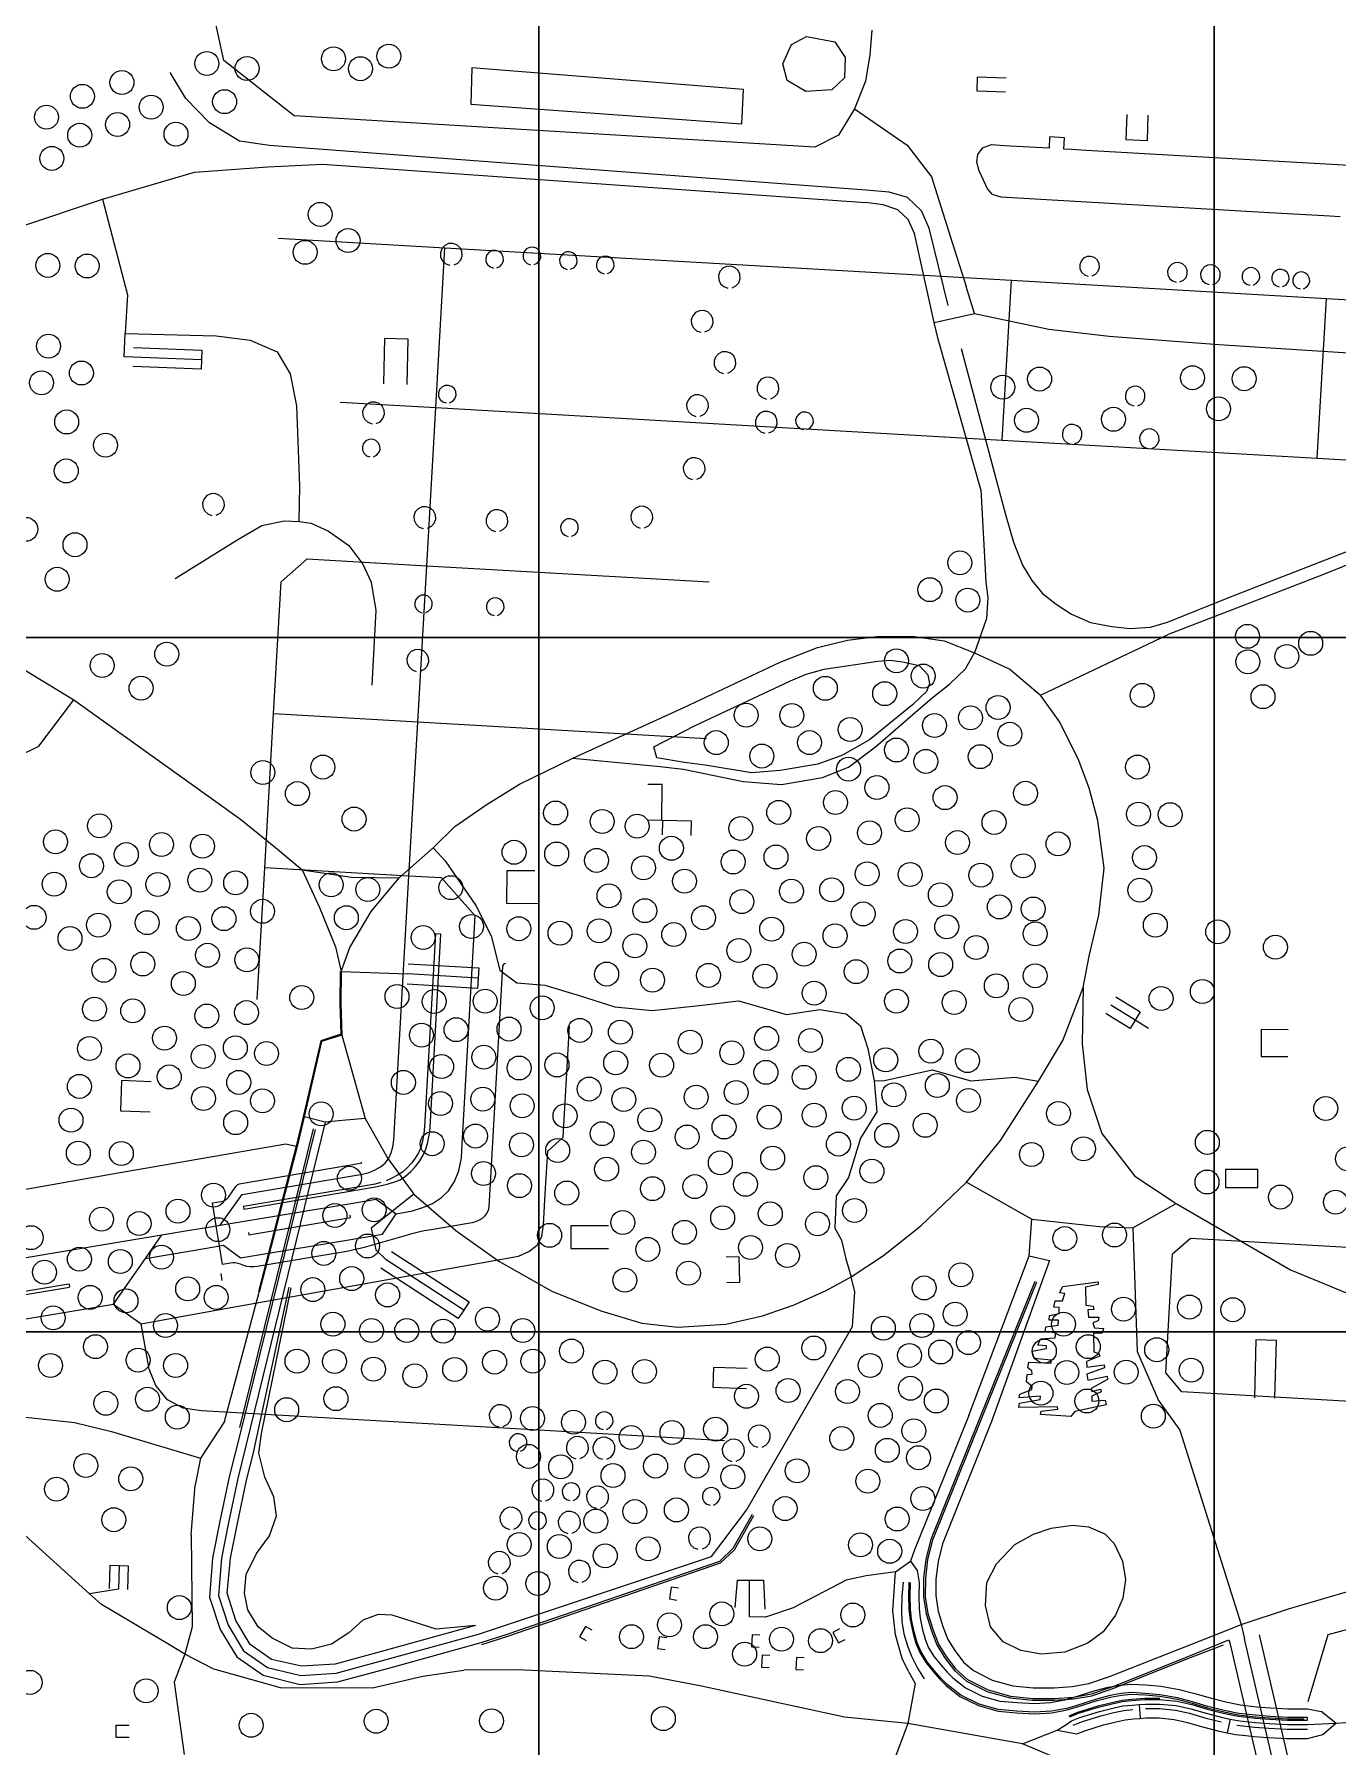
# Model space of a CAD drawing. Header units: metres. Extents: x -847 to 846, y -696 to 697.
# Drawn here: x 190.5 to 353.8, y -225.9 to -11.4 of the extents above; entities that cross this region are included whole.
import ezdxf

# ---------------------------------------------------------------- set-up
doc = ezdxf.new("R2010")
doc.units = ezdxf.units.M
for name, color, linetype in [('GREEN_ATLAS_BUILDING_OSM_LEVELS', 9, 'Continuous'), ('GREEN_ATLAS_TERRAIN_COP90', 3, 'Continuous'), ('OSM_BARRIER', 1, 'Continuous'), ('OSM_GREEN_EXISTING', 94, 'Continuous'), ('OSM_PATH', 32, 'Continuous'), ('OSM_ROAD_LOCAL', 9, 'Continuous')]:
    doc.layers.add(name, color=color, linetype=linetype)

msp = doc.modelspace()

# ---------------------------------------------------------------- linework, layer by layer
at = {"layer": 'GREEN_ATLAS_BUILDING_OSM_LEVELS', "elevation": 9.646}
msp.add_lwpolyline([(309.855, -205.318), (311.033, -203.002), (313.344, -200.575), (315.694, -199.273), (317.917, -198.516), (320.611, -198.138), (322.585, -198.349), (324.602, -199.228), (325.773, -200.442), (326.826, -202.668), (327.202, -204.939), (326.87, -207.288), (325.943, -209.436), (324.433, -211.496), (322.497, -212.921), (319.603, -214.056), (316.658, -214.312), (314.096, -213.845), (311.872, -212.754), (310.318, -210.906), (309.686, -208.212)], close=True, dxfattribs=at)
at = {"layer": 'GREEN_ATLAS_TERRAIN_COP90'}
for points in [[(169.148, -86.968, 14), (253.723, -86.968, 12), (253.723, 0, 19), (169.148, 0, 20)], [(253.723, -86.968, 12), (338.297, -86.968, 13), (338.297, 0, 17), (253.723, 0, 19)], [(338.297, -86.968, 13), (422.871, -86.968, 9), (422.871, 0, 16), (338.297, 0, 17)], [(169.148, -173.937, 10), (253.723, -173.937, 10), (253.723, -86.968, 12), (169.148, -86.968, 14)], [(253.723, -173.937, 10), (338.297, -173.937, 12), (338.297, -86.968, 13), (253.723, -86.968, 12)], [(338.297, -173.937, 12), (422.871, -173.937, 10), (422.871, -86.968, 9), (338.297, -86.968, 13)], [(169.148, -260.905, 9), (253.723, -260.905, 5), (253.723, -173.937, 10), (169.148, -173.937, 10)], [(253.723, -260.905, 5), (338.297, -260.905, 6), (338.297, -173.937, 12), (253.723, -173.937, 10)], [(338.297, -260.905, 6), (422.871, -260.905, 7), (422.871, -173.937, 10), (338.297, -173.937, 12)]]:
    msp.add_3dface(points, dxfattribs=at)
at = {"layer": 'OSM_BARRIER'}
for points in [[(219.999, -25.347), (216.222, -24.802), (212.482, -22.498), (209.5, -19.47), (207.564, -16.197)], [(279.145, -22.62), (279.358, -18.323), (245.334, -15.607), (245.209, -20.16)], [(312.254, -16.909), (308.639, -16.776), (308.577, -18.501), (312.192, -18.624)], [(245.209, -20.16), (279.145, -22.62)], [(327.371, -21.44), (327.271, -24.602), (329.958, -24.691), (330.059, -21.529)], [(304.987, -45.385), (302.613, -35.689), (301.667, -33.507), (299.919, -31.849), (297.595, -31.169), (294.738, -30.925), (219.999, -25.347)], [(310.368, -25.27), (309.247, -25.67), (308.683, -26.483), (308.533, -27.396), (308.846, -28.476), (309.942, -30.791), (310.469, -31.448), (311.596, -31.782)], [(312.104, -25.37), (310.368, -25.27)], [(312.749, -25.403), (312.104, -25.37)], [(317.629, -25.681), (312.749, -25.403)], [(319.477, -25.793), (319.559, -24.357), (317.711, -24.257), (317.629, -25.681)], [(320.461, -25.848), (319.477, -25.793)], [(322.297, -25.949), (320.461, -25.848)], [(358.131, -28.019), (322.297, -25.949)], [(311.596, -31.782), (345.238, -33.719)], [(345.238, -33.719), (352.812, -34.153)], [(352.812, -34.153), (354.103, -34.231)], [(243.116, -40.298), (243.605, -40.064), (243.956, -39.663), (244.137, -39.14), (244.1, -38.617), (243.868, -38.138), (243.467, -37.771), (242.953, -37.604), (242.421, -37.626), (241.939, -37.86), (241.581, -38.272), (241.406, -38.773), (241.431, -39.307), (241.669, -39.786), (242.07, -40.142), (242.578, -40.331)], [(248.473, -40.676), (248.867, -40.487), (249.149, -40.164), (249.3, -39.741), (249.268, -39.307), (249.08, -38.917), (248.755, -38.628), (248.341, -38.494), (247.909, -38.505), (247.52, -38.695), (247.226, -39.029), (247.082, -39.44), (247.107, -39.875), (247.295, -40.264), (247.627, -40.554), (248.034, -40.698)], [(253.134, -40.253), (253.528, -40.064), (253.817, -39.741), (253.961, -39.318), (253.936, -38.895), (253.741, -38.505), (253.422, -38.205), (253.002, -38.071), (252.57, -38.094), (252.181, -38.283), (251.887, -38.606), (251.749, -39.017), (251.768, -39.452), (251.962, -39.841), (252.288, -40.131), (252.701, -40.287)], [(257.713, -40.843), (258.108, -40.654), (258.396, -40.331), (258.54, -39.908), (258.509, -39.474), (258.321, -39.084), (258.001, -38.795), (257.582, -38.661), (257.149, -38.672), (256.761, -38.873), (256.467, -39.196), (256.322, -39.607), (256.347, -40.042), (256.542, -40.431), (256.867, -40.721), (257.275, -40.877)], [(262.33, -41.389), (262.725, -41.199), (263.013, -40.877), (263.164, -40.454), (263.132, -40.03), (262.944, -39.63), (262.619, -39.34), (262.205, -39.207), (261.766, -39.229), (261.378, -39.418), (261.09, -39.741), (260.946, -40.153), (260.971, -40.587), (261.159, -40.977), (261.485, -41.266), (261.898, -41.422)], [(277.942, -43.147), (278.424, -42.914), (278.782, -42.524), (278.963, -42.001), (278.926, -41.467), (278.694, -40.988), (278.293, -40.632), (277.779, -40.454), (277.247, -40.487), (276.764, -40.721), (276.407, -41.121), (276.232, -41.633), (276.257, -42.168), (276.495, -42.646), (276.896, -43.003), (277.403, -43.192)], [(323.023, -41.656), (323.462, -41.444), (323.781, -41.088), (323.944, -40.62), (323.913, -40.142), (323.7, -39.708), (323.343, -39.385), (322.879, -39.229), (322.397, -39.251), (321.965, -39.463), (321.639, -39.83), (321.482, -40.287), (321.507, -40.765), (321.72, -41.199), (322.084, -41.522), (322.541, -41.689)], [(334.03, -42.435), (334.469, -42.223), (334.788, -41.867), (334.945, -41.4), (334.92, -40.921), (334.707, -40.487), (334.344, -40.164), (333.886, -40.008), (333.404, -40.03), (332.965, -40.242), (332.646, -40.609), (332.489, -41.066), (332.514, -41.544), (332.727, -41.979), (333.091, -42.301), (333.548, -42.468)], [(338.165, -42.736), (338.604, -42.524), (338.923, -42.157), (339.086, -41.7), (339.055, -41.21), (338.842, -40.776), (338.485, -40.454), (338.027, -40.298), (337.539, -40.331), (337.106, -40.543), (336.781, -40.899), (336.624, -41.355), (336.655, -41.845), (336.862, -42.279), (337.225, -42.602), (337.683, -42.758)], [(343.196, -42.813), (343.584, -42.624), (343.879, -42.29), (344.016, -41.89), (343.991, -41.455), (343.803, -41.066), (343.478, -40.776), (343.07, -40.632), (342.638, -40.665), (342.244, -40.854), (341.962, -41.166), (341.818, -41.578), (341.843, -42.012), (342.031, -42.402), (342.35, -42.691), (342.764, -42.836)], [(346.886, -43.003), (347.274, -42.813), (347.556, -42.502), (347.7, -42.101), (347.675, -41.667), (347.487, -41.288), (347.168, -40.999), (346.767, -40.865), (346.334, -40.877), (345.952, -41.066), (345.664, -41.389), (345.526, -41.789), (345.558, -42.212), (345.739, -42.613), (346.059, -42.891), (346.46, -43.036)], [(349.486, -43.281), (349.868, -43.103), (350.143, -42.78), (350.281, -42.39), (350.256, -41.979), (350.068, -41.589), (349.761, -41.311), (349.367, -41.177), (348.947, -41.21), (348.571, -41.389), (348.289, -41.7), (348.157, -42.09), (348.183, -42.513), (348.364, -42.891), (348.677, -43.17), (349.072, -43.303)], [(274.54, -48.691), (275.023, -48.457), (275.38, -48.068), (275.561, -47.545), (275.524, -47.021), (275.286, -46.532), (274.891, -46.175), (274.377, -46.008), (273.845, -46.031), (273.363, -46.264), (272.999, -46.665), (272.83, -47.177), (272.855, -47.712), (273.093, -48.19), (273.494, -48.546), (274.002, -48.736)], [(202.972, -50.639), (211.517, -50.984)], [(211.517, -50.984), (211.473, -52.175), (211.423, -53.367)], [(237.227, -55.259), (237.353, -49.593), (234.383, -49.526), (234.258, -55.192)], [(277.397, -53.868), (277.879, -53.623), (278.237, -53.233), (278.418, -52.71), (278.381, -52.187), (278.143, -51.697), (277.748, -51.341), (277.234, -51.174), (276.702, -51.196), (276.219, -51.43), (275.856, -51.841), (275.687, -52.342), (275.712, -52.877), (275.95, -53.355), (276.351, -53.712), (276.858, -53.901)], [(306.616, -50.762), (310.932, -66.87), (312.166, -71.567), (313.175, -75.007), (314.309, -77.913), (315.487, -79.838), (316.834, -81.441), (318.513, -82.788), (320.442, -84.035), (322.835, -85.07), (325.485, -85.605), (327.797, -85.85), (330.359, -85.66), (332.477, -85.026), (340.345, -81.864), (365.868, -71.935)], [(211.423, -53.367), (202.878, -53.033)], [(242.546, -57.563), (242.941, -57.374), (243.229, -57.051), (243.373, -56.628), (243.348, -56.194), (243.154, -55.804), (242.834, -55.515), (242.415, -55.381), (241.982, -55.393), (241.594, -55.593), (241.3, -55.916), (241.162, -56.328), (241.181, -56.762), (241.375, -57.151), (241.7, -57.441), (242.114, -57.586)], [(282.772, -57.051), (283.261, -56.817), (283.612, -56.428), (283.793, -55.905), (283.756, -55.37), (283.524, -54.892), (283.129, -54.535), (282.609, -54.368), (282.077, -54.391), (281.594, -54.624), (281.237, -55.025), (281.062, -55.537), (281.087, -56.072), (281.325, -56.55), (281.732, -56.907), (282.24, -57.096)], [(328.737, -57.931), (329.175, -57.719), (329.495, -57.363), (329.651, -56.895), (329.626, -56.417), (329.413, -55.983), (329.05, -55.66), (328.593, -55.504), (328.11, -55.526), (327.678, -55.738), (327.352, -56.105), (327.196, -56.561), (327.221, -57.04), (327.434, -57.474), (327.797, -57.797), (328.254, -57.964)], [(233.368, -60.168), (233.857, -59.934), (234.208, -59.534), (234.39, -59.01), (234.358, -58.487), (234.12, -57.997), (233.725, -57.641), (233.212, -57.474), (232.673, -57.497), (232.197, -57.73), (231.834, -58.142), (231.658, -58.643), (231.689, -59.177), (231.921, -59.656), (232.328, -60.012), (232.836, -60.202)], [(273.951, -59.244), (274.434, -59.01), (274.791, -58.61), (274.973, -58.087), (274.935, -57.563), (274.703, -57.074), (274.302, -56.717), (273.789, -56.55), (273.256, -56.573), (272.774, -56.806), (272.417, -57.218), (272.241, -57.719), (272.266, -58.253), (272.504, -58.732), (272.905, -59.088), (273.413, -59.278)], [(282.559, -61.337), (283.048, -61.103), (283.405, -60.714), (283.58, -60.19), (283.549, -59.656), (283.311, -59.177), (282.916, -58.821), (282.403, -58.643), (281.864, -58.677), (281.388, -58.91), (281.024, -59.311), (280.849, -59.823), (280.88, -60.357), (281.118, -60.836), (281.519, -61.192), (282.027, -61.382)], [(287.283, -60.925), (287.678, -60.736), (287.966, -60.413), (288.116, -59.99), (288.085, -59.556), (287.897, -59.166), (287.571, -58.877), (287.158, -58.743), (286.719, -58.754), (286.331, -58.944), (286.042, -59.278), (285.898, -59.69), (285.923, -60.124), (286.111, -60.513), (286.443, -60.803), (286.851, -60.947)], [(233.011, -64.32), (233.406, -64.131), (233.694, -63.808), (233.838, -63.396), (233.813, -62.962), (233.619, -62.573), (233.299, -62.283), (232.88, -62.139), (232.447, -62.161), (232.059, -62.35), (231.765, -62.684), (231.627, -63.096), (231.646, -63.519), (231.84, -63.909), (232.166, -64.209), (232.579, -64.354)], [(320.843, -62.706), (321.282, -62.495), (321.601, -62.139), (321.758, -61.671), (321.733, -61.192), (321.52, -60.758), (321.156, -60.435), (320.699, -60.28), (320.217, -60.302), (319.784, -60.513), (319.459, -60.881), (319.302, -61.337), (319.327, -61.816), (319.54, -62.25), (319.903, -62.573), (320.361, -62.74)], [(330.503, -63.274), (330.936, -63.062), (331.261, -62.695), (331.418, -62.239), (331.393, -61.76), (331.18, -61.315), (330.817, -61.003), (330.359, -60.836), (329.877, -60.869), (329.438, -61.081), (329.119, -61.437), (328.962, -61.894), (328.987, -62.383), (329.2, -62.818), (329.564, -63.14), (330.021, -63.296)], [(273.532, -67.137), (274.014, -66.903), (274.371, -66.502), (274.553, -65.99), (274.515, -65.456), (274.283, -64.977), (273.883, -64.621), (273.369, -64.443), (272.836, -64.465), (272.354, -64.71), (271.997, -65.111), (271.821, -65.623), (271.846, -66.146), (272.085, -66.636), (272.485, -66.992), (272.993, -67.17)], [(213.334, -71.634), (213.816, -71.4), (214.173, -71), (214.355, -70.488), (214.317, -69.953), (214.085, -69.474), (213.685, -69.118), (213.171, -68.94), (212.638, -68.962), (212.156, -69.196), (211.799, -69.608), (211.623, -70.109), (211.648, -70.643), (211.887, -71.122), (212.287, -71.489), (212.795, -71.667)], [(239.796, -73.27), (240.285, -73.037), (240.635, -72.636), (240.817, -72.124), (240.786, -71.59), (240.548, -71.111), (240.153, -70.755), (239.639, -70.577), (239.101, -70.599), (238.624, -70.833), (238.261, -71.244), (238.086, -71.757), (238.117, -72.28), (238.349, -72.77), (238.756, -73.126), (239.264, -73.304)], [(266.979, -73.226), (267.461, -72.992), (267.818, -72.603), (268, -72.079), (267.962, -71.545), (267.724, -71.066), (267.33, -70.71), (266.816, -70.532), (266.283, -70.565), (265.801, -70.799), (265.438, -71.2), (265.268, -71.712), (265.294, -72.246), (265.532, -72.725), (265.933, -73.081), (266.44, -73.27)], [(248.83, -73.649), (249.318, -73.415), (249.669, -73.014), (249.851, -72.502), (249.813, -71.968), (249.582, -71.489), (249.181, -71.133), (248.667, -70.955), (248.134, -70.977), (247.652, -71.211), (247.295, -71.623), (247.12, -72.135), (247.145, -72.658), (247.383, -73.148), (247.784, -73.504), (248.291, -73.682)], [(257.838, -74.283), (258.233, -74.094), (258.521, -73.771), (258.665, -73.348), (258.64, -72.914), (258.446, -72.525), (258.127, -72.235), (257.707, -72.102), (257.275, -72.113), (256.886, -72.302), (256.592, -72.636), (256.454, -73.048), (256.473, -73.482), (256.667, -73.872), (256.993, -74.161), (257.406, -74.306)], [(239.564, -83.835), (239.959, -83.645), (240.247, -83.323), (240.391, -82.9), (240.366, -82.477), (240.172, -82.087), (239.852, -81.798), (239.433, -81.653), (239, -81.675), (238.612, -81.864), (238.318, -82.198), (238.18, -82.61), (238.198, -83.033), (238.393, -83.423), (238.718, -83.712), (239.132, -83.868)], [(248.554, -84.191), (248.949, -84.002), (249.237, -83.679), (249.381, -83.267), (249.356, -82.833), (249.162, -82.443), (248.842, -82.154), (248.423, -82.009), (247.99, -82.031), (247.602, -82.221), (247.307, -82.555), (247.17, -82.966), (247.188, -83.389), (247.383, -83.779), (247.708, -84.08), (248.122, -84.224)], [(238.913, -91.171), (239.401, -90.937), (239.758, -90.536), (239.934, -90.024), (239.903, -89.49), (239.664, -89.011), (239.27, -88.644), (238.756, -88.477), (238.217, -88.499), (237.741, -88.733), (237.378, -89.145), (237.202, -89.646), (237.234, -90.18), (237.472, -90.659), (237.873, -91.015), (238.38, -91.204)], [(267.342, -109.806), (269.134, -109.828), (269.184, -105.397), (267.392, -105.375)], [(272.824, -111.754), (272.868, -109.961), (269.209, -109.872), (269.165, -111.665)], [(253.24, -116.173), (249.707, -116.173), (249.701, -120.258), (253.729, -120.281), (253.741, -116.184)], [(233.945, -155.246), (233.224, -155.447), (216.742, -158.252), (216.798, -158.575), (233.262, -155.769), (234.026, -155.625), (234.747, -155.435), (235.574, -155.202), (236.357, -154.89), (237.04, -154.456), (237.691, -153.855), (238.299, -153.22), (238.812, -152.53), (239.238, -151.806), (239.558, -151.072), (239.815, -150.181), (240.059, -148.856), (240.153, -147.576), (241.456, -124.132), (240.773, -124.088), (239.47, -147.532), (239.383, -148.767), (239.163, -150.07), (238.938, -150.849), (238.65, -151.506), (238.261, -152.174), (237.791, -152.797), (237.234, -153.387), (236.639, -153.933), (236.037, -154.311), (235.329, -154.69), (234.621, -155.012)], [(249.55, -127.806), (249.419, -127.839), (249.312, -127.917), (249.237, -128.029), (249.193, -128.151), (247.464, -158.263), (247.37, -158.719), (247.195, -159.098), (246.932, -159.432), (246.631, -159.721), (246.267, -159.966), (245.816, -160.144), (245.384, -160.278), (244.896, -160.378), (240.26, -161.157), (239.351, -161.302), (238.505, -161.48), (237.666, -161.692), (236.814, -161.936), (231.84, -163.361), (231.194, -163.528), (230.549, -163.684), (229.891, -163.818), (229.202, -163.951), (218.471, -165.744), (218.026, -165.788), (217.544, -165.788), (217.155, -165.732), (216.767, -165.621), (216.36, -165.465), (216.059, -165.365), (215.708, -165.309), (215.414, -165.298), (215.107, -165.332), (214.129, -165.499)], [(237.384, -127.828), (246.205, -128.34)], [(246.205, -128.34), (246.13, -129.632), (246.054, -130.912)], [(246.054, -130.912), (237.234, -130.4)], [(326.005, -131.992), (329.05, -133.862)], [(325.686, -134.652), (324.727, -134.062)], [(327.778, -135.943), (325.686, -134.652)], [(329.05, -133.862), (328.417, -134.897), (327.778, -135.943)], [(347.575, -136.099), (344.211, -136.066), (344.186, -139.428), (347.55, -139.461)], [(205.171, -142.6), (201.481, -142.467), (201.349, -146.252), (205.039, -146.374)], [(225.713, -148.589), (216.497, -185.993), (214.931, -192.115), (213.766, -197.67), (212.87, -202.279), (212.5, -207.188), (213.829, -211.24), (215.915, -214.624), (219.197, -216.951), (223.833, -218.097), (228.513, -217.785), (234.928, -216.049), (246.518, -212.865), (249.889, -211.774), (276.42, -202.646), (278.086, -201.032), (280.486, -196.791)], [(225.462, -148.522), (216.247, -185.926)], [(212.839, -157.784), (213.96, -157.595), (214.261, -157.528), (214.505, -157.417), (214.699, -157.25), (214.85, -157.05), (215.777, -155.736), (215.902, -155.591), (216.046, -155.469), (216.241, -155.391), (216.441, -155.346), (231.414, -152.808), (231.464, -152.797), (231.508, -152.764), (231.539, -152.719), (231.552, -152.664)], [(341.204, -155.836), (343.803, -155.836), (343.803, -153.588), (339.719, -153.588), (339.719, -155.836)], [(339.719, -155.836), (341.204, -155.836)], [(214.129, -165.499), (213.741, -163.161), (213.321, -160.667), (212.839, -157.784)], [(217.349, -161.491), (217.4, -161.781), (230.155, -159.621), (230.104, -159.332)], [(262.474, -160.656), (257.726, -160.656), (257.726, -163.517), (262.474, -163.517)], [(235.292, -163.885), (244.996, -170.185)], [(277.297, -167.77), (278.926, -167.725), (278.838, -164.53), (277.215, -164.575)], [(213.885, -166.645), (214.035, -167.525)], [(243.643, -172.278), (233.938, -165.966)], [(194.615, -168.003), (171.805, -171.822)], [(171.867, -172.178), (194.677, -168.371)], [(194.947, -167.948), (194.615, -168.003)], [(194.677, -168.371), (195.009, -168.315)], [(195.009, -168.315), (194.947, -167.948)], [(245.791, -210.739), (234.321, -213.912), (228.219, -215.559), (223.996, -215.826), (220.263, -214.969), (217.569, -213.11), (215.783, -210.082), (214.693, -206.687), (215.113, -202.279), (215.977, -197.926), (217.124, -192.527), (217.945, -189.277), (222.468, -168.36)], [(218.978, -186.683), (222.706, -168.426)], [(315.856, -167.625), (308.909, -184.79), (302.838, -199.963), (302.193, -202.412), (301.917, -204.772), (301.899, -207.166), (302.237, -209.27), (302.895, -211.396), (303.59, -213.143), (304.561, -214.735), (305.783, -216.338), (307.28, -217.685), (309.949, -219.01), (312.774, -219.8), (315.556, -220.079), (318.325, -220.09), (320.712, -219.912), (323.011, -219.511), (325.761, -218.565), (334.788, -214.936)], [(316.063, -167.714), (309.122, -184.879), (303.051, -200.03), (302.418, -202.457), (302.143, -204.783), (302.124, -207.143), (302.456, -209.214), (303.108, -211.318), (303.79, -213.043), (304.749, -214.613), (305.952, -216.182), (307.405, -217.496), (310.03, -218.798), (312.818, -219.578), (315.568, -219.856), (318.318, -219.867), (320.687, -219.689), (322.954, -219.288), (325.68, -218.353), (334.707, -214.724), (340.17, -212.531), (340.264, -212.899)], [(244.996, -170.185), (244.319, -171.232), (243.643, -172.278)], [(345.933, -182.263), (346.121, -175.005), (343.547, -174.939), (343.359, -182.208)], [(279.834, -178.545), (275.587, -178.401), (275.505, -180.872), (279.753, -181.017)], [(249.262, -185.803), (249.751, -185.558), (250.114, -185.147), (250.289, -184.635), (250.258, -184.089), (250.02, -183.599), (249.613, -183.232), (249.099, -183.065), (248.554, -183.087), (248.065, -183.321), (247.702, -183.733), (247.52, -184.245), (247.552, -184.79), (247.79, -185.28), (248.197, -185.648), (248.711, -185.826)], [(262.211, -186.16), (262.6, -185.959), (262.894, -185.636), (263.038, -185.225), (263.013, -184.79), (262.819, -184.401), (262.493, -184.111), (262.08, -183.967), (261.647, -183.989), (261.253, -184.178), (260.965, -184.501), (260.821, -184.913), (260.846, -185.358), (261.04, -185.748), (261.359, -186.037), (261.773, -186.182)], [(281.688, -188.364), (282.177, -188.119), (282.547, -187.707), (282.722, -187.195), (282.691, -186.649), (282.446, -186.16), (282.046, -185.803), (281.526, -185.625), (280.987, -185.659), (280.492, -185.892), (280.128, -186.293), (279.953, -186.816), (279.984, -187.362), (280.222, -187.852), (280.63, -188.208), (281.143, -188.397)], [(245.791, -210.739), (240.874, -211.162), (237.854, -210.238), (235.379, -209.436), (233.606, -209.347), (231.677, -210.06), (229.916, -211.629), (227.768, -213.054), (225.249, -213.678), (222.819, -213.555), (220.338, -212.297), (218.577, -210.873), (217.268, -208.769), (216.854, -206.665), (217.055, -204.316), (218.364, -201.711), (219.999, -199.473), (220.883, -196.969), (220.551, -194.609), (219.417, -192.137), (218.652, -189.143), (218.978, -186.683)], [(251.417, -188.887), (251.806, -188.698), (252.1, -188.364), (252.238, -187.952), (252.213, -187.518), (252.025, -187.128), (251.699, -186.839), (251.286, -186.694), (250.853, -186.727), (250.459, -186.905), (250.17, -187.239), (250.026, -187.651), (250.051, -188.085), (250.239, -188.475), (250.565, -188.764), (250.979, -188.909)], [(258.922, -189.789), (259.411, -189.544), (259.774, -189.143), (259.95, -188.62), (259.918, -188.074), (259.68, -187.584), (259.273, -187.228), (258.759, -187.05), (258.214, -187.084), (257.726, -187.317), (257.362, -187.729), (257.181, -188.241), (257.212, -188.787), (257.456, -189.277), (257.857, -189.633), (258.377, -189.822)], [(262.243, -189.878), (262.731, -189.633), (263.095, -189.221), (263.27, -188.709), (263.239, -188.163), (263.001, -187.674), (262.593, -187.317), (262.08, -187.139), (261.535, -187.173), (261.046, -187.395), (260.683, -187.807), (260.501, -188.319), (260.532, -188.865), (260.77, -189.354), (261.178, -189.722), (261.691, -189.9)], [(278.456, -190.123), (278.944, -189.889), (279.308, -189.477), (279.483, -188.965), (279.452, -188.419), (279.214, -187.93), (278.807, -187.562), (278.293, -187.384), (277.748, -187.417), (277.259, -187.651), (276.896, -188.063), (276.714, -188.575), (276.746, -189.121), (276.99, -189.61), (277.391, -189.978), (277.911, -190.156)], [(254.593, -195.121), (255.082, -194.887), (255.452, -194.475), (255.627, -193.963), (255.596, -193.418), (255.351, -192.928), (254.944, -192.56), (254.43, -192.382), (253.892, -192.416), (253.397, -192.65), (253.033, -193.061), (252.858, -193.573), (252.889, -194.119), (253.127, -194.609), (253.535, -194.976), (254.048, -195.154)], [(258.052, -195.043), (258.44, -194.854), (258.734, -194.52), (258.878, -194.108), (258.853, -193.674), (258.659, -193.284), (258.333, -192.995), (257.92, -192.85), (257.488, -192.883), (257.093, -193.061), (256.805, -193.395), (256.661, -193.807), (256.686, -194.241), (256.88, -194.631), (257.206, -194.92), (257.613, -195.065)], [(261.441, -196.011), (261.929, -195.766), (262.299, -195.355), (262.474, -194.843), (262.443, -194.297), (262.199, -193.807), (261.792, -193.451), (261.278, -193.273), (260.739, -193.306), (260.244, -193.529), (259.881, -193.941), (259.705, -194.453), (259.737, -194.998), (259.975, -195.488), (260.382, -195.856), (260.896, -196.034)], [(275.612, -195.633), (276, -195.444), (276.294, -195.11), (276.439, -194.698), (276.413, -194.264), (276.219, -193.874), (275.894, -193.585), (275.48, -193.44), (275.048, -193.462), (274.653, -193.651), (274.365, -193.985), (274.221, -194.386), (274.246, -194.831), (274.44, -195.221), (274.76, -195.51), (275.173, -195.655)], [(422.708, -193.93), (375.453, -299.36), (374.281, -300.73), (372.747, -301.598), (370.942, -302.032), (369.007, -301.932), (367.541, -301.553), (366.006, -300.73), (364.891, -299.583), (364.032, -298.002), (343.998, -211.874)], [(250.603, -198.65), (251.085, -198.416), (251.455, -198.004), (251.63, -197.492), (251.599, -196.946), (251.361, -196.457), (250.954, -196.089), (250.44, -195.911), (249.895, -195.945), (249.4, -196.178), (249.043, -196.59), (248.861, -197.102), (248.892, -197.648), (249.13, -198.138), (249.538, -198.494), (250.051, -198.683)], [(249.964, -212.019), (276.501, -202.88), (278.224, -201.243), (280.661, -196.958)], [(253.854, -198.672), (254.243, -198.483), (254.537, -198.16), (254.675, -197.748), (254.65, -197.314), (254.462, -196.913), (254.136, -196.624), (253.723, -196.49), (253.29, -196.512), (252.896, -196.702), (252.607, -197.024), (252.457, -197.436), (252.488, -197.87), (252.676, -198.271), (253.002, -198.549), (253.416, -198.705)], [(257.914, -199.162), (258.402, -198.917), (258.766, -198.505), (258.941, -197.993), (258.91, -197.447), (258.672, -196.958), (258.265, -196.601), (257.751, -196.423), (257.206, -196.457), (256.717, -196.679), (256.354, -197.091), (256.172, -197.603), (256.203, -198.149), (256.448, -198.638), (256.849, -199.006), (257.369, -199.184)], [(340.264, -212.899), (363.155, -311.327), (363.613, -312.652), (364.195, -313.932), (364.834, -314.767), (365.724, -315.491), (366.826, -315.925), (368.073, -316.125), (369.232, -316.081), (370.397, -315.791), (371.35, -315.212), (372.22, -314.455), (372.922, -313.487), (373.486, -312.396), (425.922, -195.332)], [(274.215, -201.132), (274.703, -200.887), (275.067, -200.486), (275.242, -199.963), (275.211, -199.418), (274.973, -198.928), (274.565, -198.572), (274.052, -198.394), (273.507, -198.427), (273.018, -198.661), (272.655, -199.073), (272.473, -199.585), (272.504, -200.13), (272.742, -200.62), (273.15, -200.976), (273.663, -201.165)], [(249.13, -204.193), (249.619, -203.96), (249.989, -203.548), (250.164, -203.036), (250.133, -202.49), (249.895, -202), (249.488, -201.633), (248.974, -201.466), (248.429, -201.488), (247.934, -201.722), (247.577, -202.134), (247.395, -202.646), (247.426, -203.191), (247.665, -203.681), (248.072, -204.049), (248.585, -204.227)], [(199.971, -206.086), (200.052, -203.158)], [(200.052, -203.158), (201.168, -203.191), (202.289, -203.225), (202.207, -206.208)], [(259.173, -205.295), (259.662, -205.051), (260.025, -204.639), (260.207, -204.127), (260.169, -203.581), (259.931, -203.091), (259.524, -202.735), (259.01, -202.557), (258.471, -202.59), (257.976, -202.813), (257.613, -203.225), (257.431, -203.737), (257.469, -204.282), (257.707, -204.772), (258.114, -205.14), (258.628, -205.318)], [(271.245, -206.041), (270.305, -205.897), (270.08, -207.388), (271.02, -207.533)], [(278.312, -208.468), (278.606, -205.028)], [(278.606, -205.028), (280.116, -205.028), (281.883, -205.028)], [(281.883, -205.028), (282.046, -208.68)], [(299.355, -205.295), (299.205, -207.054), (299.142, -208.791), (299.211, -210.238), (299.443, -211.763), (299.906, -213.255), (300.395, -214.568), (301.14, -216.049), (301.999, -217.407)], [(300.088, -205.307), (300.044, -207.043), (300.088, -208.702), (300.238, -210.004), (300.564, -211.552), (300.946, -212.943), (301.454, -214.101), (302.224, -215.392), (303.108, -216.461), (303.935, -217.44), (304.73, -218.231), (306.478, -219.611), (308.809, -220.758), (311.246, -221.448), (313.551, -221.648), (315.819, -221.771), (317.974, -221.648), (319.903, -221.281), (321.031, -220.958), (323.65, -220.134), (325.322, -219.689), (326.701, -219.444), (327.941, -219.322), (329.658, -219.411), (331.493, -219.589)], [(320.235, -222.16), (321.313, -221.715), (323.819, -220.936), (325.523, -220.524), (326.801, -220.246), (328.004, -220.123), (329.651, -219.99), (331.474, -219.99), (333.642, -220.212), (335.528, -220.613), (337.445, -221.181), (339.462, -221.693), (341.335, -222.082), (343.484, -222.327), (345.251, -222.45), (347.506, -222.583), (350.012, -222.583), (350.012, -222.227), (347.512, -222.227), (345.276, -222.105), (343.509, -221.971), (341.392, -221.737), (339.55, -221.359), (337.539, -220.847), (335.622, -220.279), (333.711, -219.778), (331.512, -219.4), (329.67, -219.221), (327.941, -219.132), (326.676, -219.255), (325.279, -219.5), (323.593, -219.956), (320.975, -220.78), (319.866, -221.103), (317.949, -221.448), (315.819, -221.581), (313.563, -221.448), (311.277, -221.259), (308.871, -220.591), (306.572, -219.455), (304.855, -218.097), (304.072, -217.318), (303.252, -216.349), (302.375, -215.27), (301.623, -214.012), (301.122, -212.887), (300.746, -211.496), (300.42, -209.971), (300.282, -208.68), (300.238, -207.043), (300.282, -205.318)], [(350.1, -220.257), (352.593, -211.841), (358.319, -210.316), (364.339, -208.724), (363.97, -218.832)], [(246.593, -213.11), (249.964, -212.019)], [(260.395, -211.296), (259.561, -210.828), (258.841, -212.142), (259.674, -212.609)], [(269.76, -212.253), (268.821, -212.119), (268.589, -213.6), (269.535, -213.745)], [(281.4, -211.941), (280.448, -211.897), (280.379, -213.399), (281.331, -213.444)], [(291.386, -211.14), (290.553, -211.596), (291.28, -212.91), (292.113, -212.453)], [(282.653, -214.49), (281.701, -214.446), (281.632, -215.938), (282.584, -215.982)], [(334.788, -214.936), (339.468, -213.121)], [(286.945, -214.769), (285.992, -214.724), (285.923, -216.227), (286.876, -216.272)], [(320.173, -222.016), (321.257, -221.559), (323.775, -220.78), (325.479, -220.368), (326.776, -220.09), (327.991, -219.967), (329.645, -219.834), (331.493, -219.834)], [(331.493, -219.589), (333.667, -219.956), (335.565, -220.457), (337.489, -221.014), (339.506, -221.537), (341.36, -221.927), (343.496, -222.16), (345.263, -222.294), (347.512, -222.416), (349.598, -222.416)], [(320.674, -223.207), (321.701, -222.784), (324.126, -222.038), (325.767, -221.637), (326.983, -221.381), (328.11, -221.259)], [(329.727, -221.136), (331.481, -221.136), (333.467, -221.325), (335.246, -221.715), (337.144, -222.272), (339.211, -222.795)], [(202.433, -224.743), (200.792, -224.754), (200.773, -223.218), (202.414, -223.207)], [(341.153, -223.207), (343.377, -223.452), (345.182, -223.585), (347.468, -223.719), (350.012, -223.719)]]:
    msp.add_lwpolyline(points, dxfattribs=at)
at = {"layer": 'OSM_GREEN_EXISTING'}
for points in [[(290.409, -18.379), (287.176, -18.59), (284.821, -17.21), (284.276, -15.106), (285.366, -12.668), (287.258, -11.7), (290.785, -12.334), (292.088, -14.305), (292.006, -16.865)], [(300.539, -95.39), (295.158, -99.798), (291.75, -101.724), (288.686, -102.815), (283.937, -103.616), (280.367, -103.906), (274.565, -102.948), (271.966, -102.614), (268.52, -102.024), (268.144, -100.666), (273.225, -98.028), (285.234, -92.384), (287.214, -91.549), (289.45, -90.948), (296.173, -89.924), (297.739, -89.824), (299.261, -90.002), (301.366, -90.492), (302.469, -91.649), (302.669, -92.785), (302.293, -93.742)], [(323.806, -167.658), (323.806, -168.015), (322.19, -168.36), (322.253, -170.608), (323.155, -170.708), (323.261, -171.131), (322.503, -171.165), (322.585, -172.089), (323.869, -172.089), (323.806, -172.556), (323.111, -172.812), (323.343, -173.414), (324.439, -173.503), (324.308, -174.115), (323.217, -174.137), (323.236, -176.441), (323.888, -176.653), (324.013, -176.987), (322.334, -177.644), (322.359, -178.378), (324.521, -178.056), (324.564, -178.434), (322.378, -179.258), (322.484, -179.992), (324.921, -179.492), (324.94, -179.903), (322.923, -181.017), (323.011, -181.417), (324.101, -181.128), (324.145, -181.462), (323.011, -181.985), (322.986, -182.62), (324.646, -182.508), (324.771, -183.098), (320.868, -183.922), (320.361, -184.534), (316.558, -184.301), (316.646, -183.878), (318.744, -183.622), (318.682, -183.332), (313.87, -183.421), (313.914, -182.853), (316.539, -182.43), (316.558, -181.985), (313.889, -182.197), (313.977, -181.74), (315.487, -181.15), (315.531, -180.772), (314.816, -180.204), (314.898, -179.28), (315.531, -179.236), (315.468, -178.835), (314.961, -178.434), (315.111, -177.722), (317.88, -177.855), (317.905, -177.477), (315.762, -177.265), (315.531, -176.341), (317.316, -176.041), (317.335, -175.707), (316.245, -175.606), (316.583, -174.827), (318.387, -174.683), (318.494, -174.07), (317.128, -173.948), (317.253, -173.313), (318.788, -173.102), (318.807, -172.467), (317.629, -172.456), (317.692, -171.888), (318.914, -171.632), (318.914, -170.898), (318.237, -170.831), (318.387, -170.052), (319.308, -170.052), (319.603, -169.117), (318.932, -169.05), (319.352, -168.271)]]:
    msp.add_lwpolyline(points, close=True, dxfattribs=at)
for centre in [(234.935, -14.16), (212.15, -15.062), (217.187, -15.696), (228.006, -14.472), (231.389, -15.718), (201.518, -17.455), (196.563, -19.18), (205.177, -20.527), (214.374, -19.848), (192.065, -21.785), (200.973, -22.709), (196.225, -24.056), (208.284, -23.923), (192.741, -26.95), (226.346, -33.964), (229.835, -37.248), (224.454, -38.717), (192.234, -40.353), (197.152, -40.431), (192.322, -50.472), (191.438, -55.059), (196.438, -53.834), (316.452, -54.591), (335.609, -54.424), (342.081, -54.547), (311.834, -55.604), (338.848, -58.331), (194.59, -59.968), (314.816, -59.756), (325.698, -59.634), (199.464, -62.873), (194.546, -66.102), (189.465, -73.415), (195.636, -75.341), (306.459, -77.612), (193.412, -79.671), (302.719, -80.974), (307.468, -82.276), (342.5, -86.818), (207.125, -89.044), (347.412, -89.334), (350.4, -87.697), (199.044, -90.469), (298.516, -89.879), (342.544, -90.002), (203.911, -93.308), (289.613, -93.33), (301.88, -91.794), (297.05, -93.998), (311.246, -95.724), (329.307, -94.21), (344.43, -94.377), (279.696, -96.692), (285.41, -96.726), (303.283, -97.995), (307.8, -97.026), (275.956, -100.132), (287.634, -100.132), (292.721, -98.495), (312.718, -99.085), (281.67, -101.813), (298.516, -101.056), (309.022, -101.891), (219.16, -103.872), (226.684, -103.193), (292.533, -103.449), (302.212, -102.481), (328.718, -103.193), (223.489, -106.522), (296.079, -105.765), (314.691, -106.477), (290.891, -107.635), (304.611, -107.023), (198.705, -110.551), (230.587, -109.705), (255.834, -108.948), (261.673, -110.006), (266.045, -110.596), (279.026, -110.885), (283.775, -108.87), (299.862, -109.794), (310.744, -110.128), (328.849, -109.082), (332.796, -109.16), (193.199, -112.566), (206.474, -112.9), (288.774, -112.143), (295.158, -111.431), (306.165, -112.655), (318.763, -112.822), (202.063, -114.158), (211.598, -113.112), (250.628, -113.869), (255.965, -114.08), (260.958, -114.882), (270.33, -113.368), (278.061, -115.082), (283.436, -114.459), (329.601, -114.537), (197.697, -115.55), (266.841, -115.806), (294.863, -116.563), (300.238, -116.641), (309.103, -116.73), (314.397, -115.572), (193.036, -117.865), (201.186, -118.822), (206.016, -117.898), (211.266, -117.353), (215.758, -117.687), (227.73, -117.943), (232.31, -118.533), (242.709, -118.299), (262.518, -119.334), (271.966, -117.487), (285.366, -118.745), (290.409, -118.578), (304.022, -119.201), (329.012, -118.611), (219.122, -121.26), (267.01, -121.182), (279.151, -120.047), (294.356, -121.594), (311.415, -120.715), (315.656, -120.971), (190.511, -122.017), (198.58, -122.986), (204.67, -122.685), (209.838, -123.409), (214.292, -122.184), (229.622, -122.062), (245.29, -123.153), (251.217, -123.442), (261.297, -123.698), (274.365, -122.062), (282.891, -123.487), (304.818, -123.197), (330.948, -122.986), (195.009, -124.667), (239.245, -124.544), (256.385, -123.988), (265.751, -125.591), (270.625, -124.166), (290.829, -124.333), (299.649, -123.787), (308.514, -125.802), (315.907, -124.077), (338.76, -123.821), (345.984, -125.758), (204.124, -127.862), (212.231, -126.771), (217.149, -127.349), (278.775, -126.181), (286.963, -126.637), (298.935, -127.483), (304.06, -127.939), (199.251, -128.652), (262.224, -129.119), (267.975, -129.876), (274.991, -129.286), (282.052, -129.376), (293.479, -128.819), (315.907, -129.331), (209.205, -130.299), (224.034, -132.058), (235.968, -131.936), (288.223, -131.513), (311.033, -130.589), (331.662, -132.181), (336.831, -131.301), (198.073, -133.528), (202.865, -133.739), (212.15, -134.374), (217.105, -133.951), (240.629, -132.559), (247.013, -132.526), (254.155, -133.361), (298.516, -132.526), (305.745, -132.693), (314.102, -133.572), (243.361, -136.088), (249.995, -136.01), (258.86, -136.177), (263.947, -136.389), (197.446, -138.448), (206.856, -137.146), (215.721, -138.359), (239.032, -136.767), (272.68, -137.647), (282.259, -137.179), (287.765, -137.435), (302.844, -138.782), (202.276, -140.63), (211.686, -139.45), (219.623, -139.071), (241.556, -140.708), (246.844, -139.539), (251.261, -140.886), (256.003, -140.507), (263.358, -140.251), (269.109, -140.541), (277.892, -138.994), (297.175, -139.873), (307.424, -139.962), (207.445, -142.01), (216.14, -142.689), (236.764, -142.689), (282.177, -141.431), (286.963, -142.055), (292.508, -141.053), (303.64, -143.068), (196.187, -143.19), (211.73, -144.704), (219.122, -144.994), (246.719, -144.793), (260.037, -143.524), (264.366, -144.827), (273.438, -144.537), (278.437, -143.947), (298.184, -144.237), (307.549, -144.96), (226.471, -146.641), (241.425, -145.339), (251.636, -145.628), (257.012, -146.886), (282.597, -147.053), (288.223, -146.808), (293.222, -145.918), (318.807, -146.597), (352.286, -145.962), (195.135, -147.432), (215.758, -147.732), (245.798, -149.413), (261.673, -149.112), (267.643, -147.387), (276.927, -148.278), (297.3, -149.324), (302.13, -148.066), (196.055, -151.55), (201.437, -151.595), (240.379, -150.37), (251.549, -150.504), (256.091, -151.216), (266.841, -151.428), (272.304, -149.535), (291.248, -150.415), (321.958, -151.005), (337.457, -150.203), (262.224, -153.565), (276.464, -152.775), (283.017, -152.185), (315.449, -151.717), (355.017, -152.263), (230.004, -154.701), (246.806, -154.111), (251.298, -155.625), (273.269, -155.747), (279.615, -155.458), (288.436, -154.623), (295.452, -153.821), (337.42, -155.168), (212.989, -156.805), (257.225, -156.549), (267.975, -156.003), (346.616, -157.05), (353.508, -157.684), (198.956, -159.833), (208.535, -158.82), (228.194, -159.365), (233.112, -158.653), (276.758, -159.654), (282.722, -159.153), (293.266, -158.73), (190.135, -162.137), (203.661, -160.378), (213.534, -161.135), (255.082, -161.847), (264.241, -160.244), (271.966, -161.469), (288.642, -160.411), (319.603, -162.259), (325.824, -161.803), (226.809, -164.107), (232.272, -163.183), (267.386, -163.606), (280.241, -163.361), (284.865, -164.363), (191.814, -166.467), (196.187, -164.831), (201.312, -165.12), (206.474, -164.575), (272.473, -166.59), (209.75, -168.56), (225.425, -168.649), (230.292, -167.269), (264.492, -167.469), (302.005, -168.438), (306.585, -166.801), (197.528, -169.618), (202.026, -170.041), (213.321, -169.618), (234.79, -169.317), (335.233, -170.831), (192.911, -172.178), (227.943, -172.979), (247.307, -172.345), (305.87, -171.721), (319.44, -172.979), (326.958, -171.087), (340.652, -171.165), (206.981, -173.146), (232.773, -173.77), (237.184, -173.77), (241.763, -173.859), (251.718, -173.77), (296.88, -173.48), (301.711, -173.146), (198.198, -175.796), (257.813, -176.341), (282.346, -177.343), (288.185, -175.963), (300.157, -176.887), (304.06, -176.464), (307.549, -175.284), (317.04, -176.341), (322.547, -175.796), (331.117, -176.174), (192.572, -178.145), (203.536, -177.477), (208.24, -178.145), (223.445, -177.599), (228.15, -177.644), (233.024, -178.601), (238.192, -179.447), (243.192, -178.646), (248.191, -177.722), (252.977, -177.599), (262.011, -178.979), (266.966, -178.902), (295.239, -178.145), (319.86, -179.024), (327.296, -178.979), (335.44, -178.735), (284.946, -181.295), (292.382, -181.417), (300.282, -181.005), (316.621, -181.629), (199.501, -182.887), (204.713, -182.386), (222.148, -183.688), (228.319, -182.308), (279.74, -182.007), (303.515, -182.597), (322.378, -182.597), (208.453, -184.612), (252.939, -184.779), (258.064, -185.247), (296.498, -184.401), (330.698, -184.49), (265.287, -187.173), (270.412, -186.549), (275.875, -186.126), (291.668, -187.306), (300.702, -186.338), (252.432, -189.533), (297.382, -188.776), (301.291, -189.7), (196.983, -190.668), (202.615, -192.338), (256.467, -190.835), (263.019, -191.926), (268.357, -190.746), (273.519, -190.746), (278.017, -192.093), (286.08, -191.336), (193.33, -193.64), (294.945, -192.638), (265.751, -196.457), (270.957, -196.245), (284.57, -196.078), (301.836, -194.82), (200.51, -197.47), (260.877, -197.637), (298.603, -197.381), (251.261, -200.575), (256.297, -200.831), (281.419, -199.863), (294.024, -200.62), (262.055, -202), (267.43, -201.121), (297.676, -201.421), (248.316, -206.041), (253.61, -205.451), (208.704, -208.479), (276.664, -209.27), (293.065, -209.403), (270.099, -210.639), (265.337, -212.119), (274.616, -212.119), (284.125, -212.442), (289.012, -212.62), (279.508, -214.312), (190.01, -217.841), (204.544, -218.899), (269.322, -222.383), (217.694, -223.218), (233.362, -222.717), (247.815, -222.672)]:
    msp.add_circle(centre, 1.5, dxfattribs=at)
at = {"layer": 'OSM_PATH'}
for points in [[(288.298, -25.526), (223.075, -21.618), (214.286, -14.683), (212.375, -5.844)], [(295.452, -10.898), (295.195, -13.971), (294.65, -17.288), (293.266, -20.728), (291.248, -24.056), (288.298, -25.526)], [(293.266, -20.728), (295.151, -22.03)], [(295.151, -22.03), (299.856, -25.314), (302.926, -29.255), (305.294, -36.802), (307.236, -43.003)], [(134.517, -66.513), (140.011, -59.946), (144.252, -56.038), (158.041, -48.88), (171.83, -42.825), (184.566, -37.17), (188.582, -35.567), (199.094, -32.06), (210.596, -28.687), (219.768, -27.997), (226.646, -27.663)], [(226.646, -27.663), (294.65, -32.494)], [(199.094, -32.06), (202.214, -44.049), (201.926, -48.903), (213.315, -49.192), (217.581, -49.738), (220.97, -51.196), (222.593, -53.945), (223.376, -57.964), (223.764, -68.016), (223.658, -72.436)], [(303.734, -49.593), (303.233, -47.489), (300.783, -36.357), (300.007, -34.62), (298.678, -33.396), (296.855, -32.772), (294.65, -32.494)], [(308.301, -46.387), (307.236, -43.003)], [(303.233, -47.489), (308.301, -46.387), (317.623, -48.346), (325.153, -49.203), (338.886, -50.272), (359.008, -51.541)], [(202.922, -51.841), (201.813, -51.797), (201.926, -48.903)], [(309.072, -68.406), (303.734, -49.593)], [(211.473, -52.175), (202.922, -51.841)], [(140.011, -59.946), (145.248, -64.922), (146.42, -65.578), (157.834, -71.912), (195.473, -94.755)], [(309.072, -68.406), (309.736, -80.005), (309.955, -81.998), (309.798, -84.592), (308.289, -88.877), (312.718, -90.937), (316.552, -94.187)], [(208.19, -79.582), (216.015, -74.673), (219.028, -72.948), (221.847, -72.358), (223.658, -72.436), (225.205, -72.647), (227.392, -73.627), (229.954, -75.43), (231.677, -77.779), (232.729, -80.039), (233.318, -83.579), (232.811, -92.941)], [(366.306, -73.293), (352.017, -79.081)], [(352.017, -79.081), (340.583, -83.501)], [(340.583, -83.501), (332.558, -86.573)], [(228.971, -128.797), (230.042, -125.802), (232.729, -121.305), (236.219, -117.064), (240.485, -113.301), (243.192, -110.629), (247.132, -107.924), (251.292, -105.342), (257.989, -102.08), (271.884, -95.724), (283.969, -90.069), (288.617, -88.198), (292.382, -87.319), (296.079, -86.851), (300.47, -86.818), (304.48, -87.364), (308.289, -88.877)], [(229.064, -136.756), (231.959, -147.22), (234.816, -152.241), (238.067, -156.671), (243.317, -161.224), (248.736, -165.076), (255.37, -168.849), (261.51, -171.298), (266.647, -172.835), (271.132, -173.336), (277.134, -172.979), (281.757, -171.922), (285.704, -170.541), (289.739, -168.771), (292.833, -167.057), (296.88, -164.363), (301.585, -160.667), (307.299, -155.191), (311.54, -149.958), (316.295, -142.533), (319.352, -137.435), (321.902, -130.789), (322.647, -126.893), (323.85, -121.728), (324.539, -115.861), (323.725, -109.872), (322.641, -105.854), (321.369, -102.358), (318.976, -97.572), (316.552, -94.187), (332.558, -86.573)], [(257.989, -102.08), (268.52, -103.082), (271.859, -103.449), (279.327, -104.985), (284.107, -105.364), (289.25, -104.496), (292.508, -103.215), (295.909, -100.655), (301.184, -96.08), (303.007, -94.521), (305.162, -92.807), (307.155, -90.892), (308.289, -88.877)], [(124.612, -118.689), (130.583, -118.277), (131.56, -116.685), (139.942, -112.032), (151.601, -107.535), (156.744, -105.542), (167.469, -103.705), (173.96, -104.095), (181.596, -103.917), (186.038, -103.048), (191.113, -100.566), (195.473, -94.755), (216.36, -109.739), (220.757, -113.279), (224.071, -116.073), (226.264, -120.804), (228.281, -125.713), (228.971, -128.797)], [(240.485, -113.301), (242.014, -114.949), (245.835, -120.548), (247.771, -124.333), (248.861, -128.619), (250.96, -130.21), (254.493, -130.5), (258.772, -131.802), (263.27, -133.238), (267.937, -133.695), (274.233, -133.027), (278.725, -132.47), (284.739, -134.207), (288.937, -133.572), (292.213, -134.107), (293.999, -135.587), (294.945, -138.426), (295.74, -142.478), (297.043, -142.433), (303.007, -141.131), (307.844, -142.478), (313.338, -142.055), (316.295, -142.533)], [(224.071, -116.073), (230.255, -116.975), (236.219, -117.064)], [(228.858, -128.797), (228.82, -132.793), (228.945, -136.667), (226.408, -137.468), (224.228, -146.986), (223.345, -150.693), (218.602, -168.927)], [(228.971, -128.797), (228.933, -132.793), (229.064, -136.756), (226.508, -137.557), (224.341, -147.009), (223.458, -150.727), (218.715, -168.961)], [(228.971, -128.797), (237.309, -129.108)], [(246.13, -129.632), (237.309, -129.108)], [(321.902, -130.789), (321.789, -137.858), (322.422, -143.569), (324.251, -149.112), (328.386, -154.422), (333.554, -157.862), (347.882, -166.155), (358.294, -170.486), (366.206, -172.69), (374.156, -174.115), (387.713, -173.848), (388.885, -178)], [(328.417, -134.897), (325.366, -133.027)], [(330.09, -135.932), (328.417, -134.897)], [(295.74, -142.478), (296.079, -146.374), (294.017, -149.658), (292.508, -154.623), (290.954, -156.883), (290.785, -160.957), (291.631, -162.437), (292.176, -164.786), (292.833, -167.057)], [(226.972, -147.665), (216.028, -192.316), (214.875, -197.804), (213.991, -202.279), (213.597, -206.943), (214.806, -210.661), (216.742, -213.878), (219.73, -215.96), (223.915, -216.962), (228.363, -216.672), (234.621, -214.98), (246.155, -211.808), (275.367, -202.089)], [(231.959, -147.22), (229.578, -147.432), (226.972, -147.665), (224.341, -147.009)], [(178.314, -160.378), (176.748, -160.645), (176.353, -158.319), (189.233, -156.114), (201.055, -154.011), (222.06, -150.37), (223.345, -150.693), (223.458, -150.727)], [(307.299, -155.191), (315.487, -159.81), (323.944, -160.756), (328.123, -160.923), (333.554, -157.862)], [(238.067, -156.671), (232.729, -160.957), (233.318, -163.651), (234.615, -164.931)], [(307.606, -184.434), (315.136, -164.397), (315.487, -159.81)], [(328.123, -160.923), (328.655, -176.397), (331.337, -182.542), (333.999, -186.26), (341.686, -210.605), (342.131, -212.386)], [(244.319, -171.232), (234.615, -164.931)], [(315.136, -164.397), (317.711, -164.987), (310.412, -185.18), (304.279, -200.509), (303.734, -202.713), (303.452, -204.895), (303.44, -206.965), (303.734, -208.936), (304.336, -210.839), (304.975, -212.453), (305.845, -213.845), (306.923, -215.292), (308.17, -216.372), (310.5, -217.563), (313.1, -218.275), (315.631, -218.531), (318.268, -218.542), (320.524, -218.375), (322.629, -217.997), (325.203, -217.118), (339.092, -211.618), (341.686, -210.605)], [(275.367, -202.089), (279.74, -196.279), (293.009, -173.28), (293.297, -168.905), (292.833, -167.057)], [(214.342, -185.158), (218.715, -168.961)], [(341.686, -210.605), (347.625, -208.635), (355.894, -206.197), (363.105, -203.826), (390.526, -195.11), (415.322, -186.649), (419.845, -184.479), (423.454, -182.597), (424.13, -175.907)], [(128.49, -193.629), (154.589, -185.302), (158.743, -184.211), (163.285, -183.722), (175.551, -183.588), (188.701, -184.523), (195.586, -185.28), (200.196, -186.427), (211.348, -189.755)], [(307.606, -184.434), (300.783, -201.255)], [(214.342, -185.158), (211.348, -189.755)], [(350.012, -223.14), (351.797, -223.051), (353.545, -222.962), (357.191, -222.684), (364.133, -220.301), (386.773, -209.347), (388.653, -208.401), (390.852, -207.923), (405.417, -209.114), (406.67, -209.236), (407.917, -209.258), (409.283, -209.147), (410.498, -208.913), (411.601, -208.501), (412.653, -207.9), (413.361, -207.11), (413.818, -206.386), (419.87, -192.65), (422.044, -187.607), (426.548, -189.7)], [(211.348, -189.755), (210.702, -193.139)], [(212.858, -216.093), (209.381, -214.29), (207.244, -213.01), (198.95, -208.09), (197.459, -206.743), (188.914, -198.995), (185.324, -195.733), (177.211, -192.627), (165.778, -191.781), (133.978, -194.998), (126.899, -195.444), (124.681, -195.611)], [(210.17, -199.362), (210.702, -193.139)], [(424.312, -194.631), (373.323, -308.834), (372.408, -310.136), (371.356, -310.982), (369.971, -311.65), (368.38, -311.739), (366.902, -311.405), (365.605, -310.581), (364.79, -309.39), (364.321, -308.021), (342.131, -212.386)], [(210.17, -199.362), (210.302, -210.906), (209.381, -214.29), (208.052, -217.819)], [(300.783, -201.255), (300.27, -202.668)], [(201.168, -203.191), (201.092, -206.164)], [(298.415, -204.015), (300.27, -202.668), (301.097, -203.837), (301.366, -205.34), (301.322, -207.032), (301.366, -208.613), (301.498, -209.793), (301.805, -211.251), (302.168, -212.576), (302.525, -213.522), (303.239, -214.624), (304.091, -215.648), (304.874, -216.572), (305.576, -217.285), (307.161, -218.531), (309.266, -219.567), (311.471, -220.19), (313.645, -220.368), (315.813, -220.491), (317.817, -220.379), (319.609, -220.034), (320.668, -219.734), (323.293, -218.91), (325.047, -218.442), (326.532, -218.175), (327.916, -218.053), (329.752, -218.142), (331.656, -218.331), (333.936, -218.721), (335.91, -219.233), (337.827, -219.789), (339.794, -220.301), (341.392, -220.635)], [(298.415, -204.015), (294.75, -204.483), (292.213, -205.039), (285.604, -208.513), (282.133, -209.681), (280.097, -209.648), (280.116, -205.028)], [(300.025, -216.483), (299.255, -214.835), (298.39, -211.874), (298.071, -208.869), (298.415, -204.015)], [(201.092, -206.164), (197.459, -206.743)], [(212.858, -216.093), (221.321, -218.465), (232.892, -218.531), (239.188, -217.051), (244.35, -216.305)], [(343.616, -230.264), (328.16, -230.019), (324.051, -229.63), (314.296, -225.556), (299.956, -223.006), (292, -222.205), (274.114, -218.309), (267.543, -217.051), (251.054, -216.26), (244.35, -216.305)], [(300.025, -216.483), (300.852, -217.975), (299.956, -223.006)], [(208.052, -217.819), (209.312, -226.891)], [(314.296, -225.556), (318.657, -223.841), (319.596, -223.229), (320.455, -222.672), (321.501, -222.238), (323.969, -221.481), (325.642, -221.069), (326.889, -220.802), (328.054, -220.68), (328.912, -220.613), (329.701, -220.557), (331.506, -220.557), (333.561, -220.758), (335.39, -221.147), (337.301, -221.704), (339.343, -222.238), (340.301, -222.439), (341.247, -222.628), (341.868, -222.695)], [(328.912, -220.613), (329.05, -222.361)], [(341.392, -220.635), (341.561, -220.669), (343.616, -220.891), (345.351, -221.025), (347.544, -221.147), (348.151, -221.147)], [(299.956, -223.006), (298.133, -227.793), (294.506, -232.157), (281.156, -246.439), (278.086, -254.131)], [(318.657, -223.841), (321.125, -224.298), (322.096, -223.897), (324.439, -223.162), (326.03, -222.784), (327.164, -222.539), (328.217, -222.427), (329.05, -222.361), (329.77, -222.305), (331.418, -222.305), (333.285, -222.494), (334.964, -222.85), (336.837, -223.396), (338.948, -223.941), (339.944, -224.153), (340.972, -224.364), (342.287, -224.509)], [(340.301, -222.439), (339.944, -224.153)], [(341.868, -222.695), (343.434, -222.873), (345.219, -223.006), (347.487, -223.14), (348.596, -223.14)], [(348.151, -221.147), (350.012, -221.147), (351.735, -221.492)], [(351.941, -224.353), (353.545, -222.962), (351.735, -221.492)], [(342.287, -224.509), (343.271, -224.62), (345.107, -224.754), (347.437, -224.888), (348.991, -224.888)], [(348.596, -223.14), (350.012, -223.14)], [(348.991, -224.888), (350.012, -224.888), (351.941, -224.353)]]:
    msp.add_lwpolyline(points, dxfattribs=at)
at = {"layer": 'OSM_ROAD_LOCAL'}
for points in [[(221.089, -36.958), (241.976, -38.16), (312.912, -42.223), (352.38, -44.494), (406.251, -47.578), (422.934, -48.535), (436.879, -49.337), (440.581, -49.548), (446.508, -49.893), (448.751, -50.016)], [(237.459, -116.841), (238.568, -97.572), (239.69, -77.968), (240.823, -58.176), (241.976, -38.16)], [(311.766, -62.25), (312.912, -42.223)], [(351.227, -64.51), (352.38, -44.494)], [(228.864, -57.497), (240.823, -58.176), (311.766, -62.25), (351.227, -64.51), (396.283, -67.092), (405.098, -67.604)], [(218.458, -132.314), (219.404, -115.806), (220.513, -96.536), (221.459, -79.994), (224.704, -77.111), (239.69, -77.968), (275.067, -79.994)], [(274.728, -99.653), (238.568, -97.572), (220.513, -96.536)], [(237.459, -116.841), (219.404, -115.806)], [(230.38, -154.411), (231.664, -154.189), (232.498, -153.966), (233.212, -153.632), (233.901, -153.254), (234.471, -152.797), (234.935, -152.174), (235.254, -151.495), (235.455, -150.749), (235.567, -149.892), (237.459, -116.841)], [(235.843, -159.142), (237.904, -158.797), (239.213, -158.374), (240.397, -157.862), (241.525, -157.094), (242.402, -156.281), (243.179, -155.101), (243.73, -153.788), (244.031, -152.14), (244.131, -150.415), (245.773, -121.817), (241.531, -117.075), (237.459, -116.841)], [(368.606, -124.366), (392.919, -125.758), (437.148, -128.296), (439.341, -130.689), (438.326, -148.322), (437.198, -168.037), (436.221, -185.058), (433.772, -187.173), (389.542, -184.635), (334.25, -181.462), (332.258, -179.091), (333.116, -164.152), (335.359, -162.192), (390.645, -165.365)], [(203.911, -172.924), (213.534, -171.198), (251.192, -164.475), (252.495, -163.885), (253.503, -163.083), (254.092, -161.981), (254.305, -160.545), (254.537, -156.638), (254.844, -151.317), (256.773, -149.535), (257.582, -135.654)], [(213.829, -160.578), (216.579, -156.716), (230.38, -154.411)], [(212.901, -160.734), (213.321, -160.667), (213.829, -160.578), (230.938, -157.717)], [(230.938, -157.717), (233.343, -157.317), (235.843, -159.142)], [(194.245, -163.851), (206.499, -161.803), (209.725, -161.257), (212.901, -160.734)], [(231.689, -162.126), (234.164, -161.714), (235.843, -159.142)], [(204.463, -164.742), (206.499, -161.803)], [(213.321, -163.228), (213.741, -163.161), (214.255, -163.072), (216.347, -164.675), (231.689, -162.126)], [(171.122, -167.714), (194.245, -163.851)], [(195.485, -171.298), (200.466, -170.475), (204.463, -164.742), (210.145, -163.773), (213.321, -163.228)], [(172.362, -175.161), (195.485, -171.298)], [(200.466, -170.475), (203.911, -172.924)], [(276.965, -187.596), (211.498, -183.822), (209.186, -183.477), (207.213, -182.464), (205.76, -180.638), (204.926, -178.601), (203.911, -172.924)]]:
    msp.add_lwpolyline(points, dxfattribs=at)

doc.saveas('drawing.dxf')
